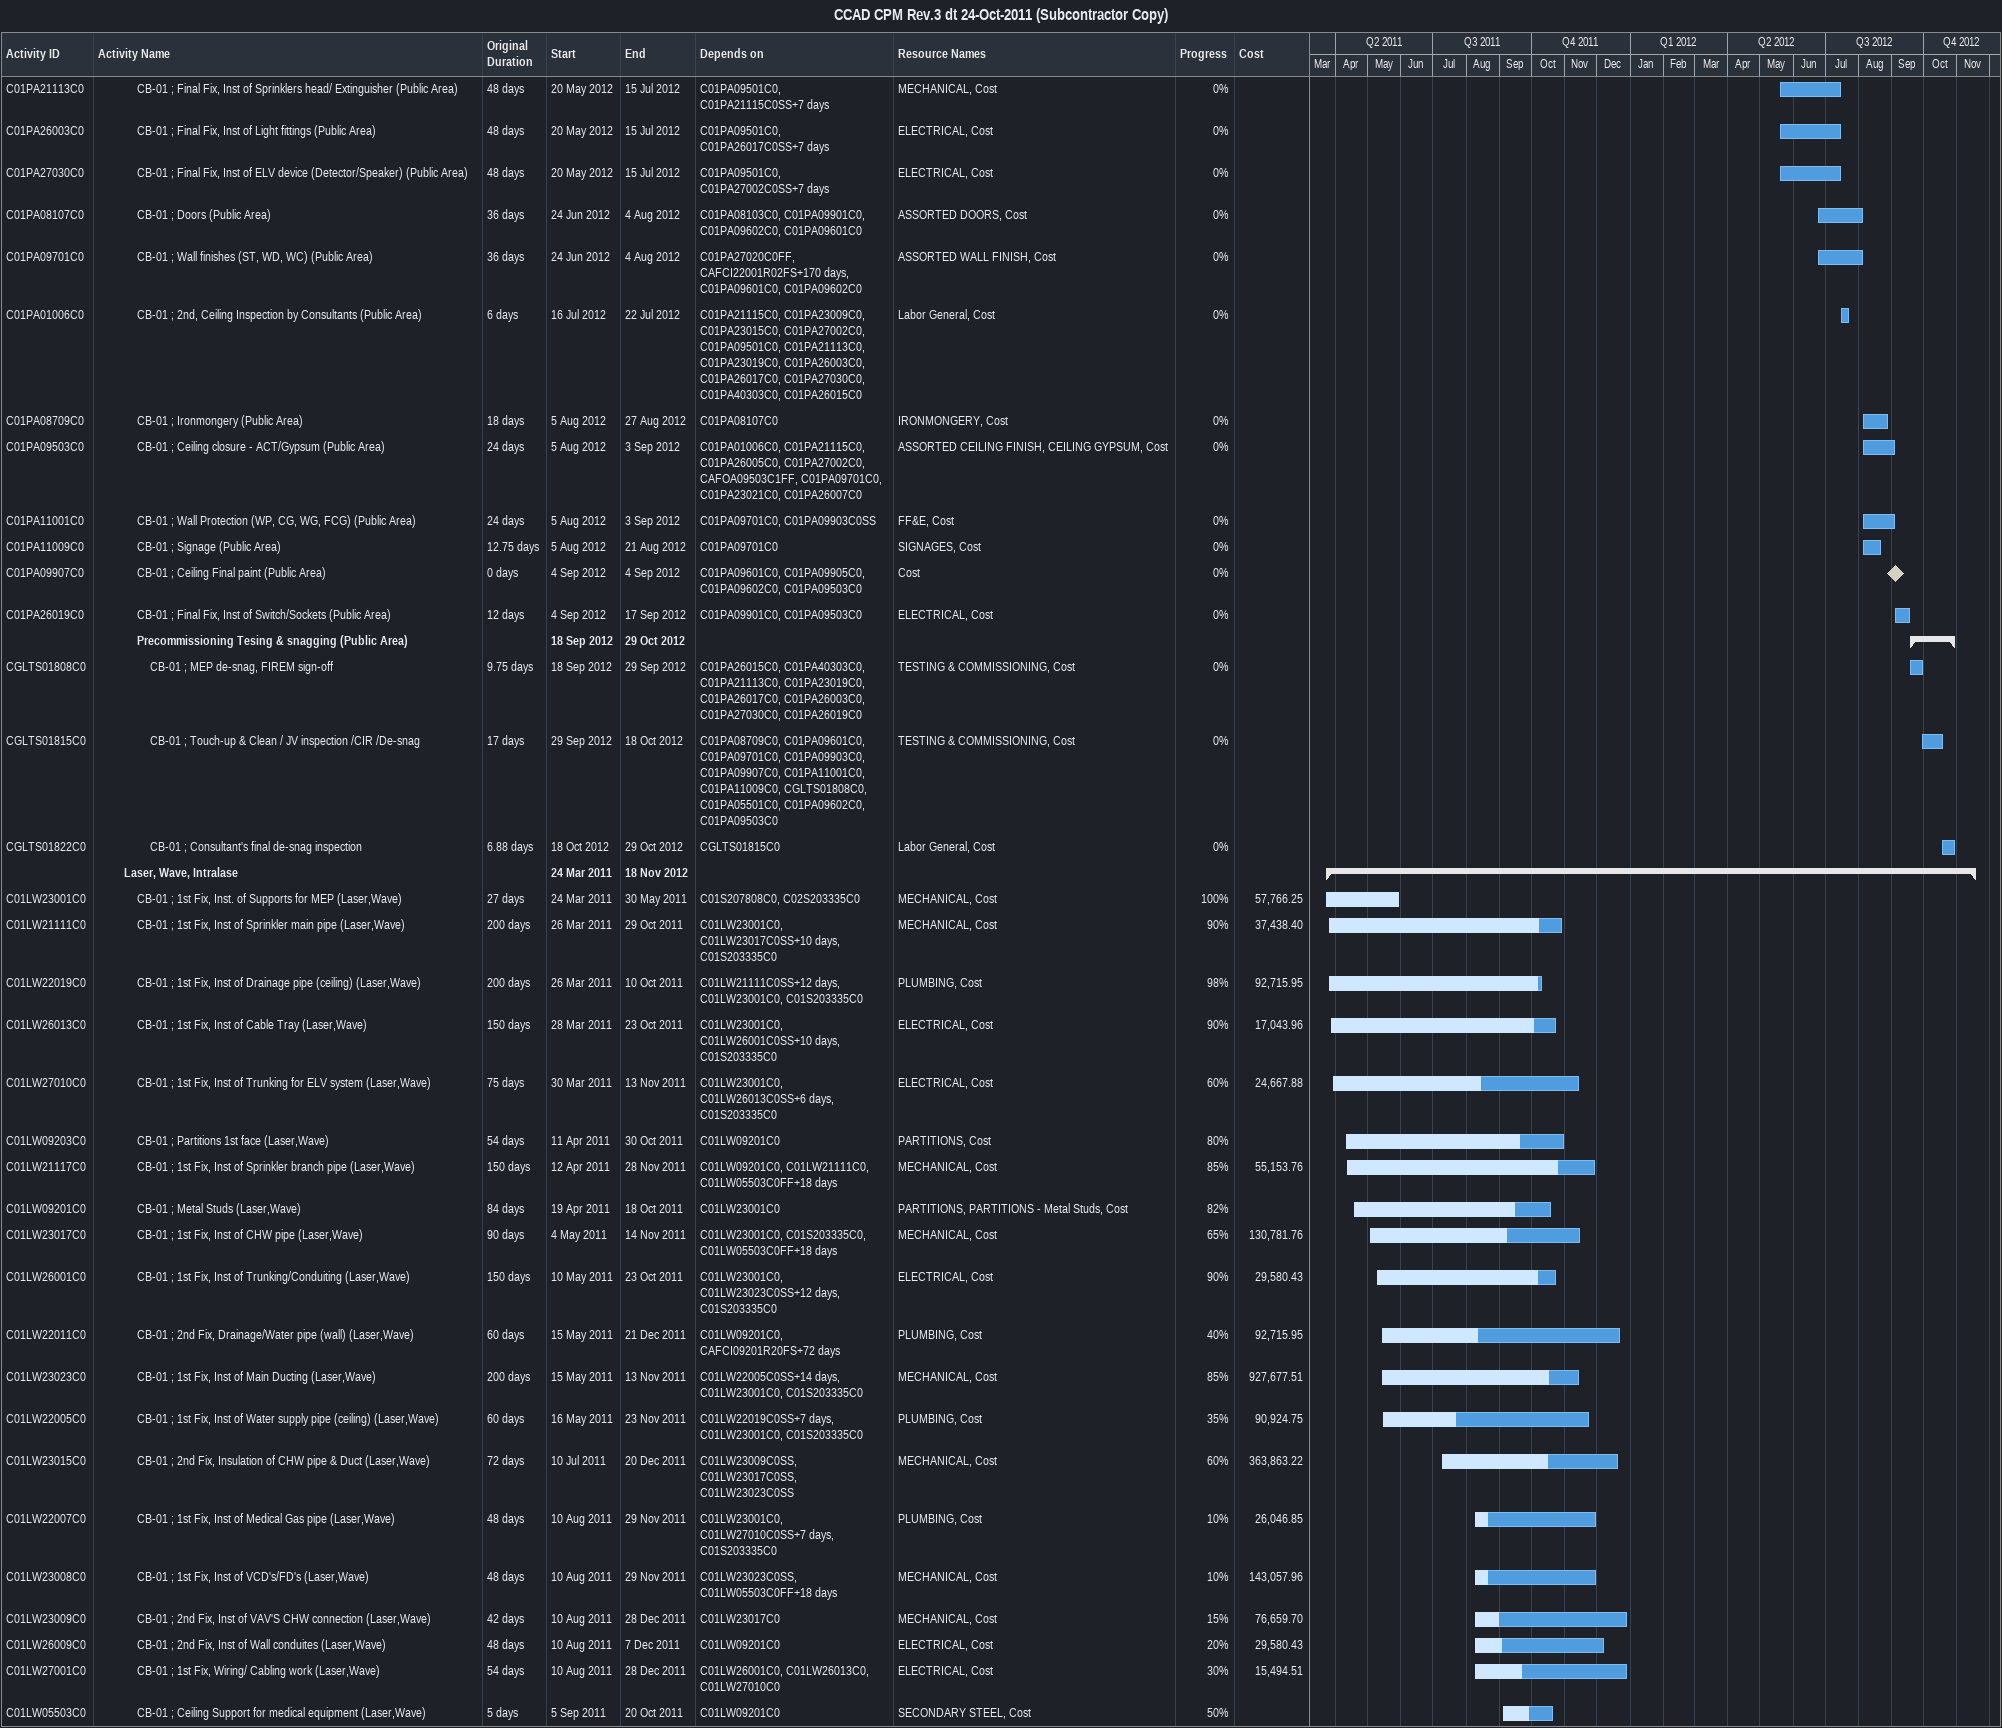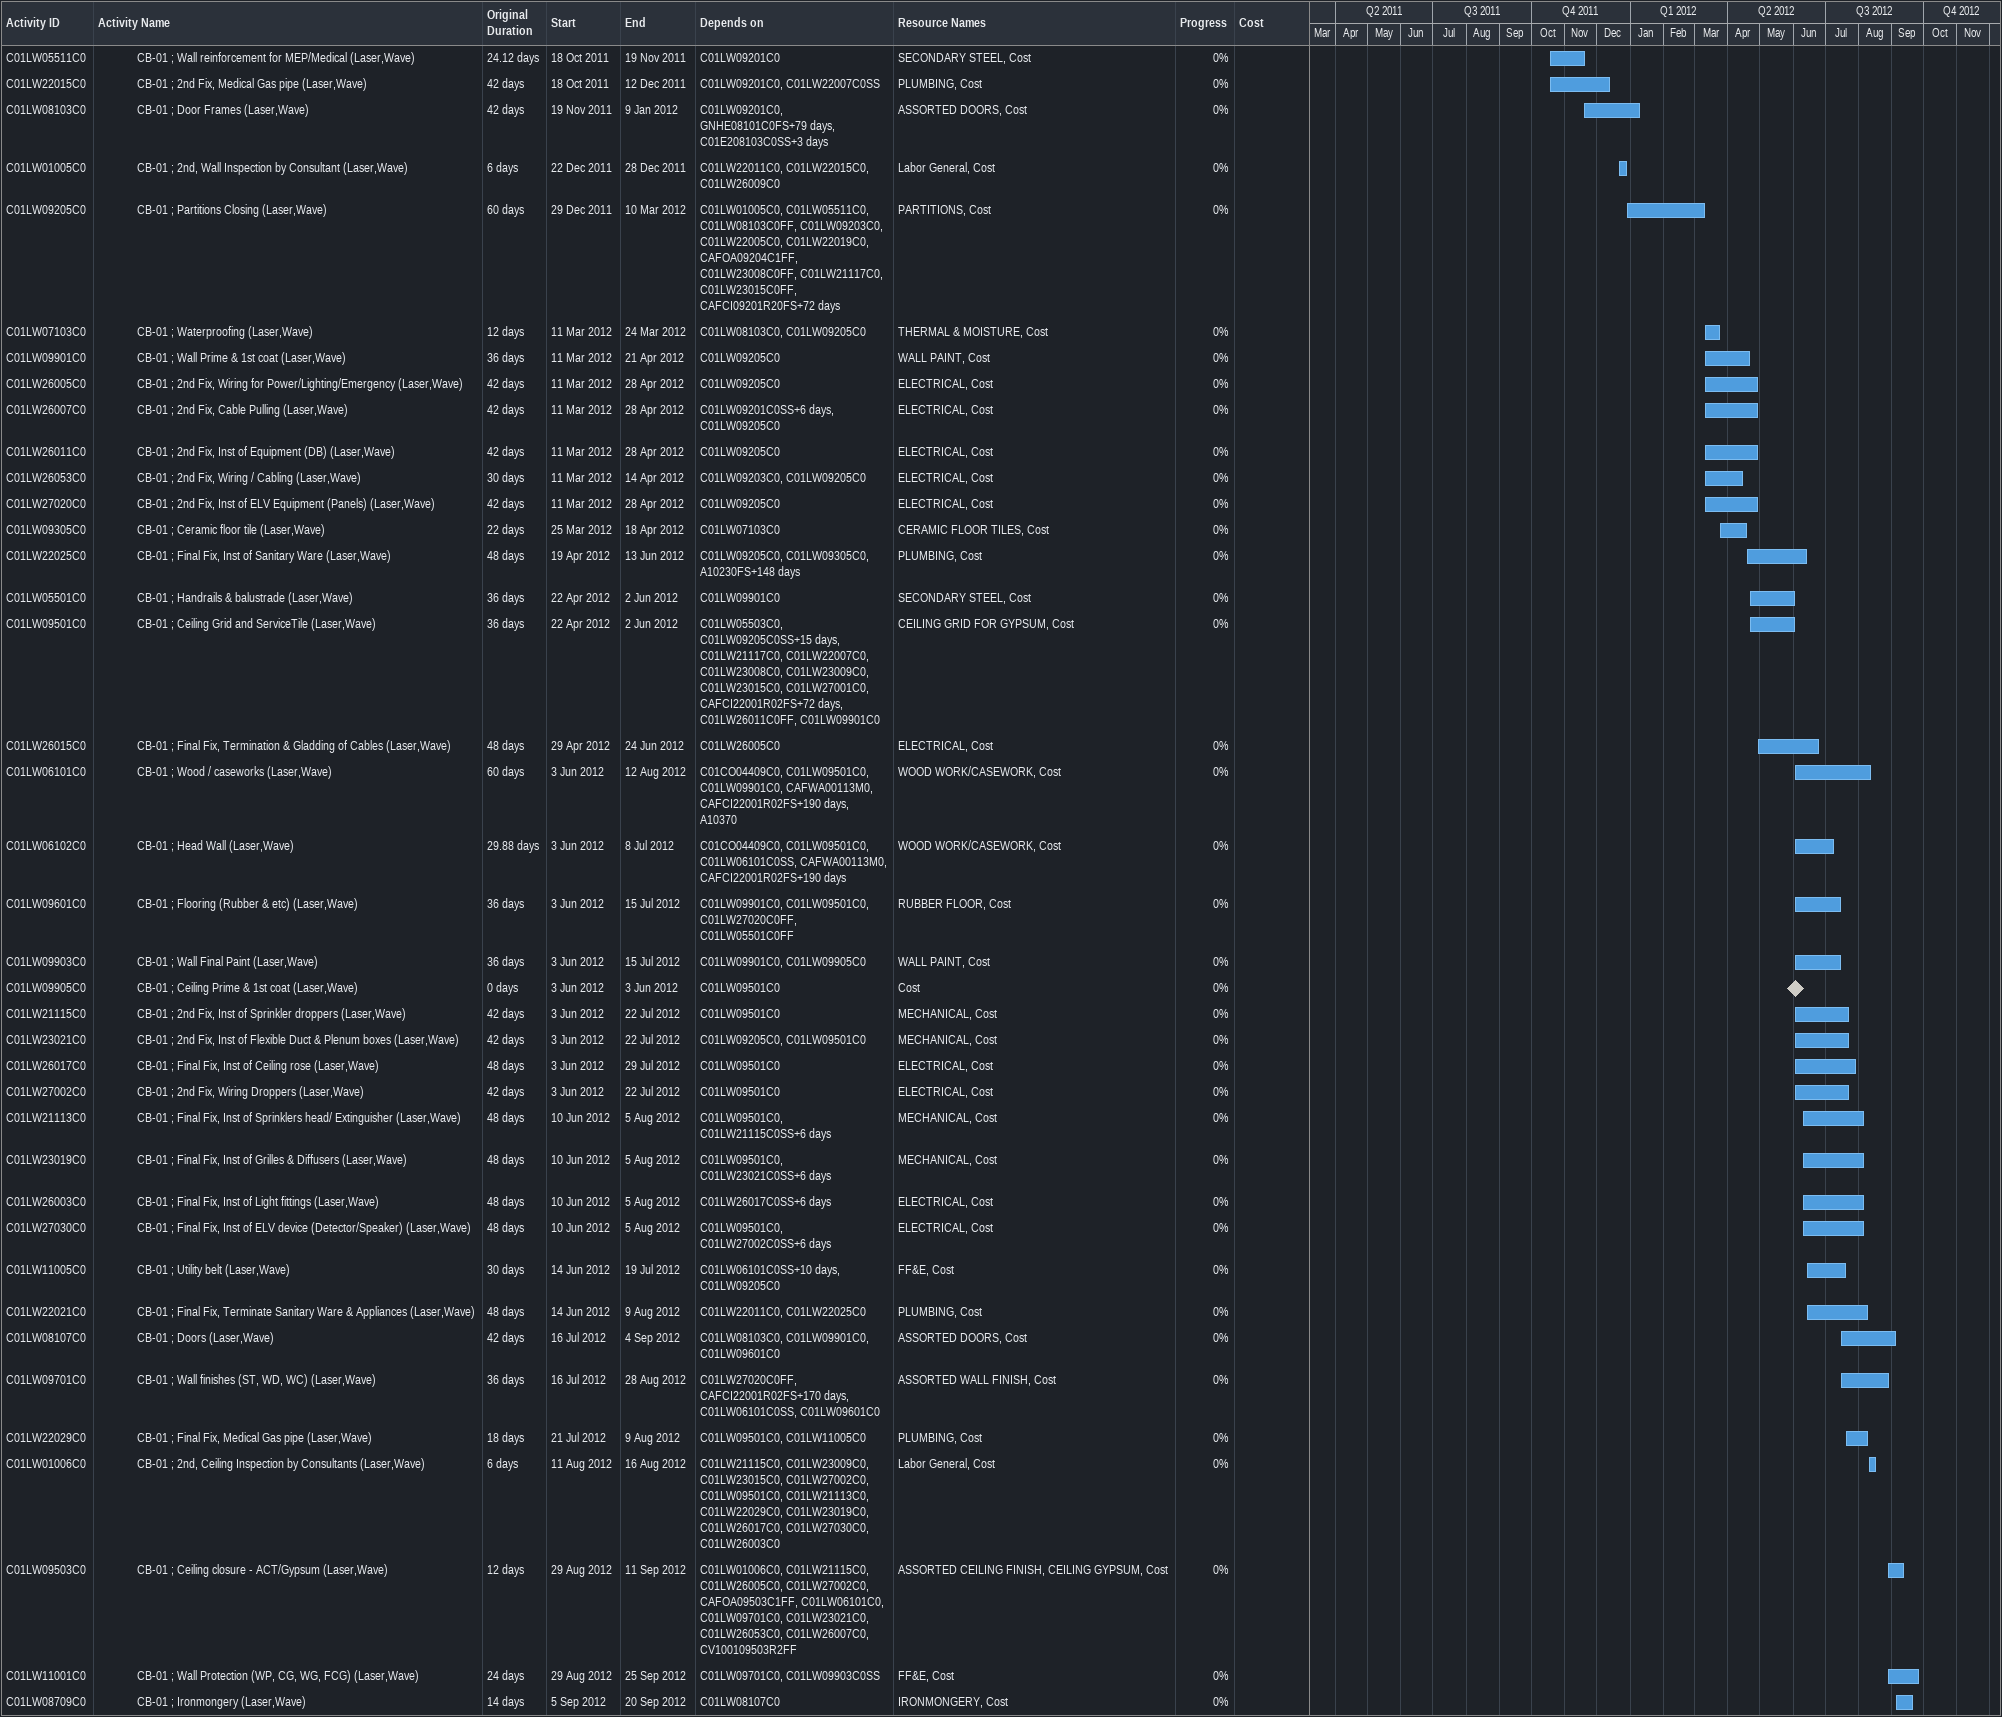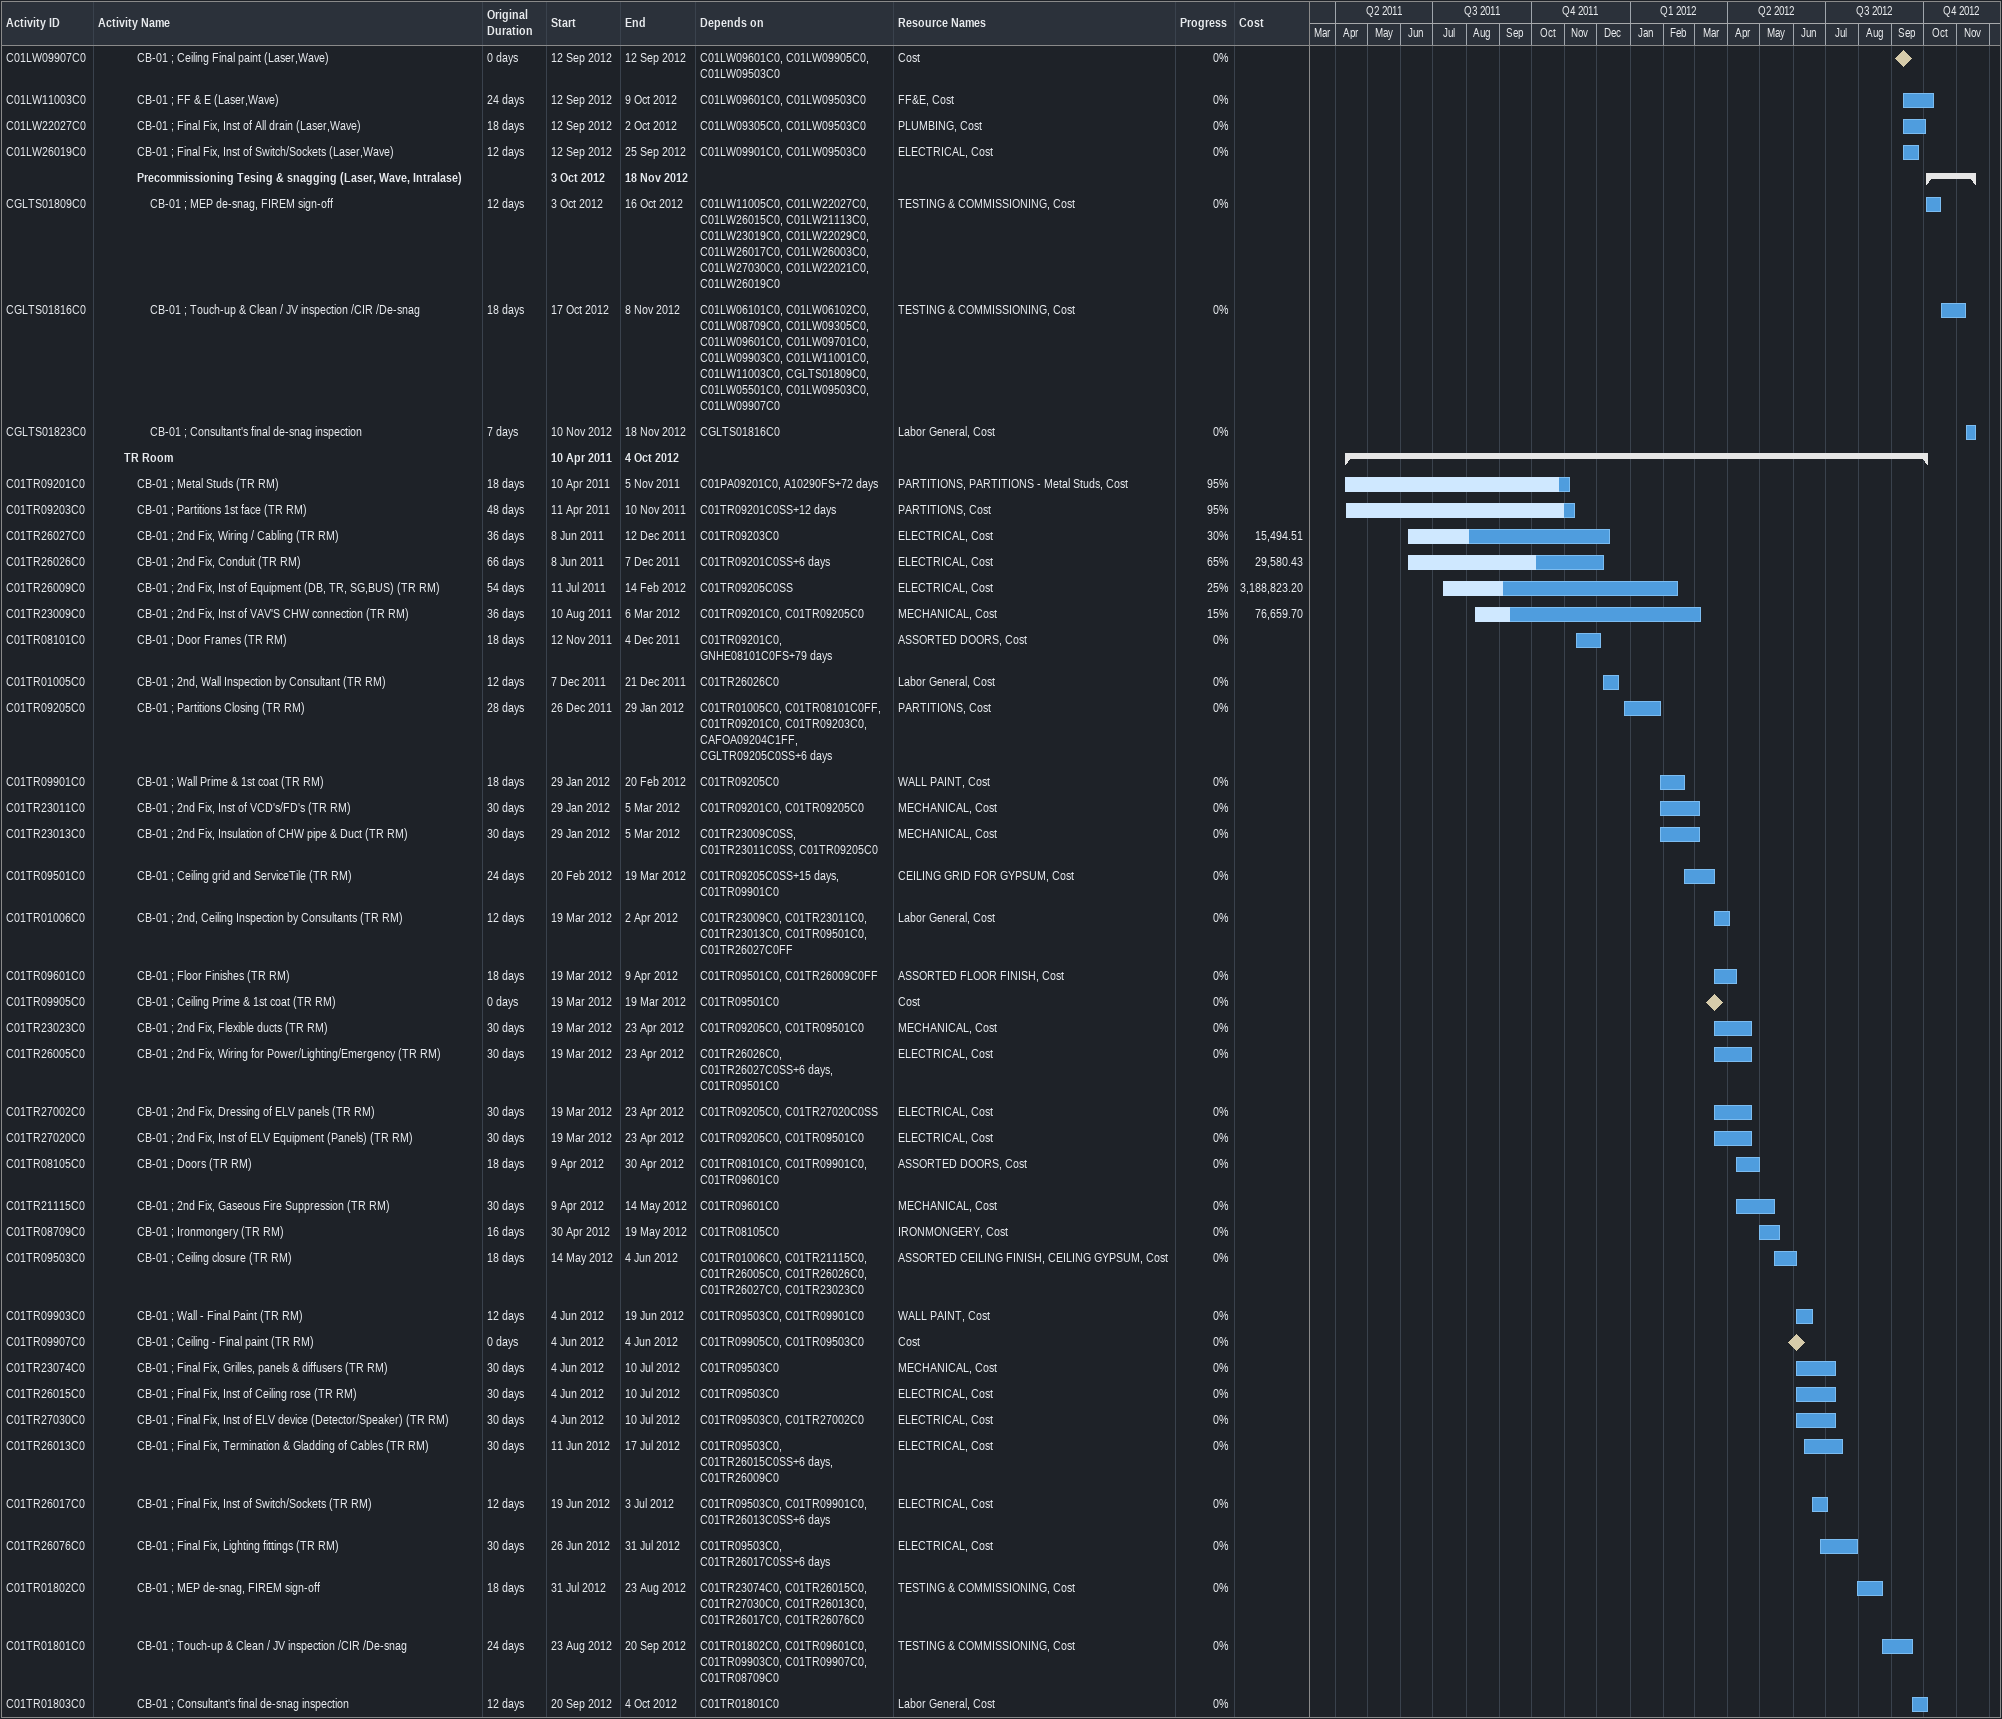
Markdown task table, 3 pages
CCAD CPM Rev.3 dt 24-Oct-2011 (Subcontractor Copy)

| ID | Level | Task | Original duration | Start | Finish | Predecessors | Resources | % complete | Cost |
|---|---|---|---|---|---|---|---|---|---|
| C01PA21113C0 | 4 | CB-01 ; Final Fix, Inst of Sprinklers head/ Extinguisher (Public Area) | 48d | 2012-05-20 | 2012-07-15 | C01PA09501C0, C01PA21115C0SS+7d | MECHANICAL, Cost | 0 |  |
| C01PA26003C0 | 4 | CB-01 ; Final Fix, Inst of Light fittings (Public Area) | 48d | 2012-05-20 | 2012-07-15 | C01PA09501C0, C01PA26017C0SS+7d | ELECTRICAL, Cost | 0 |  |
| C01PA27030C0 | 4 | CB-01 ; Final Fix, Inst of ELV device (Detector/Speaker) (Public Area) | 48d | 2012-05-20 | 2012-07-15 | C01PA09501C0, C01PA27002C0SS+7d | ELECTRICAL, Cost | 0 |  |
| C01PA08107C0 | 4 | CB-01 ; Doors (Public Area) | 36d | 2012-06-24 | 2012-08-04 | C01PA08103C0, C01PA09901C0, C01PA09602C0, C01PA09601C0 | ASSORTED DOORS, Cost | 0 |  |
| C01PA09701C0 | 4 | CB-01 ; Wall finishes (ST, WD, WC) (Public Area) | 36d | 2012-06-24 | 2012-08-04 | C01PA27020C0FF, CAFCI22001R02FS+170d, C01PA09601C0, C01PA09602C0 | ASSORTED WALL FINISH, Cost | 0 |  |
| C01PA01006C0 | 4 | CB-01 ; 2nd, Ceiling Inspection by Consultants (Public Area) | 6d | 2012-07-16 | 2012-07-22 | C01PA21115C0, C01PA23009C0, C01PA23015C0, C01PA27002C0, C01PA09501C0, C01PA21113C0, C01PA23019C0, C01PA26003C0, C01PA26017C0, C01PA27030C0, C01PA40303C0, C01PA26015C0 | Labor General, Cost | 0 |  |
| C01PA08709C0 | 4 | CB-01 ; Ironmongery (Public Area) | 18d | 2012-08-05 | 2012-08-27 | C01PA08107C0 | IRONMONGERY, Cost | 0 |  |
| C01PA09503C0 | 4 | CB-01 ; Ceiling closure - ACT/Gypsum (Public Area) | 24d | 2012-08-05 | 2012-09-03 | C01PA01006C0, C01PA21115C0, C01PA26005C0, C01PA27002C0, CAFOA09503C1FF, C01PA09701C0, C01PA23021C0, C01PA26007C0 | ASSORTED CEILING FINISH, CEILING GYPSUM, Cost | 0 |  |
| C01PA11001C0 | 4 | CB-01 ; Wall Protection (WP, CG, WG, FCG) (Public Area) | 24d | 2012-08-05 | 2012-09-03 | C01PA09701C0, C01PA09903C0SS | FF&E, Cost | 0 |  |
| C01PA11009C0 | 4 | CB-01 ; Signage (Public Area) | 12.75d | 2012-08-05 | 2012-08-21 | C01PA09701C0 | SIGNAGES, Cost | 0 |  |
| C01PA09907C0 | 4 | CB-01 ; Ceiling Final paint (Public Area) | 0d | 2012-09-04 | 2012-09-04 | C01PA09601C0, C01PA09905C0, C01PA09602C0, C01PA09503C0 | Cost | 0 |  |
| C01PA26019C0 | 4 | CB-01 ; Final Fix, Inst of Switch/Sockets (Public Area) | 12d | 2012-09-04 | 2012-09-17 | C01PA09901C0, C01PA09503C0 | ELECTRICAL, Cost | 0 |  |
|  | 4 | **Precommissioning Tesing & snagging (Public Area)** |  | 2012-09-18 | 2012-10-29 |  |  |  |  |
| CGLTS01808C0 | 5 | CB-01 ; MEP de-snag, FIREM sign-off | 9.75d | 2012-09-18 | 2012-09-29 | C01PA26015C0, C01PA40303C0, C01PA21113C0, C01PA23019C0, C01PA26017C0, C01PA26003C0, C01PA27030C0, C01PA26019C0 | TESTING & COMMISSIONING, Cost | 0 |  |
| CGLTS01815C0 | 5 | CB-01 ; Touch-up & Clean / JV inspection /CIR /De-snag | 17d | 2012-09-29 | 2012-10-18 | C01PA08709C0, C01PA09601C0, C01PA09701C0, C01PA09903C0, C01PA09907C0, C01PA11001C0, C01PA11009C0, CGLTS01808C0, C01PA05501C0, C01PA09602C0, C01PA09503C0 | TESTING & COMMISSIONING, Cost | 0 |  |
| CGLTS01822C0 | 5 | CB-01 ; Consultant's final de-snag inspection | 6.88d | 2012-10-18 | 2012-10-29 | CGLTS01815C0 | Labor General, Cost | 0 |  |
|  | 3 | **Laser, Wave, Intralase** |  | 2011-03-24 | 2012-11-18 |  |  |  |  |
| C01LW23001C0 | 4 | CB-01 ; 1st Fix, Inst. of Supports for MEP (Laser,Wave) | 27d | 2011-03-24 | 2011-05-30 | C01S207808C0, C02S203335C0 | MECHANICAL, Cost | 100 | 57766.25 |
| C01LW21111C0 | 4 | CB-01 ; 1st Fix, Inst of Sprinkler main pipe (Laser,Wave) | 200d | 2011-03-26 | 2011-10-29 | C01LW23001C0, C01LW23017C0SS+10d, C01S203335C0 | MECHANICAL, Cost | 90 | 37438.40 |
| C01LW22019C0 | 4 | CB-01 ; 1st Fix, Inst of Drainage pipe (ceiling) (Laser,Wave) | 200d | 2011-03-26 | 2011-10-10 | C01LW21111C0SS+12d, C01LW23001C0, C01S203335C0 | PLUMBING, Cost | 98 | 92715.95 |
| C01LW26013C0 | 4 | CB-01 ; 1st Fix, Inst of Cable Tray (Laser,Wave) | 150d | 2011-03-28 | 2011-10-23 | C01LW23001C0, C01LW26001C0SS+10d, C01S203335C0 | ELECTRICAL, Cost | 90 | 17043.96 |
| C01LW27010C0 | 4 | CB-01 ; 1st Fix, Inst of Trunking for ELV system (Laser,Wave) | 75d | 2011-03-30 | 2011-11-13 | C01LW23001C0, C01LW26013C0SS+6d, C01S203335C0 | ELECTRICAL, Cost | 60 | 24667.88 |
| C01LW09203C0 | 4 | CB-01 ; Partitions 1st face (Laser,Wave) | 54d | 2011-04-11 | 2011-10-30 | C01LW09201C0 | PARTITIONS, Cost | 80 |  |
| C01LW21117C0 | 4 | CB-01 ; 1st Fix, Inst of Sprinkler branch pipe (Laser,Wave) | 150d | 2011-04-12 | 2011-11-28 | C01LW09201C0, C01LW21111C0, C01LW05503C0FF+18d | MECHANICAL, Cost | 85 | 55153.76 |
| C01LW09201C0 | 4 | CB-01 ; Metal Studs (Laser,Wave) | 84d | 2011-04-19 | 2011-10-18 | C01LW23001C0 | PARTITIONS, PARTITIONS - Metal Studs, Cost | 82 |  |
| C01LW23017C0 | 4 | CB-01 ; 1st Fix, Inst of CHW pipe (Laser,Wave) | 90d | 2011-05-04 | 2011-11-14 | C01LW23001C0, C01S203335C0, C01LW05503C0FF+18d | MECHANICAL, Cost | 65 | 130781.76 |
| C01LW26001C0 | 4 | CB-01 ; 1st Fix, Inst of Trunking/Conduiting (Laser,Wave) | 150d | 2011-05-10 | 2011-10-23 | C01LW23001C0, C01LW23023C0SS+12d, C01S203335C0 | ELECTRICAL, Cost | 90 | 29580.43 |
| C01LW22011C0 | 4 | CB-01 ; 2nd Fix, Drainage/Water pipe (wall) (Laser,Wave) | 60d | 2011-05-15 | 2011-12-21 | C01LW09201C0, CAFCI09201R20FS+72d | PLUMBING, Cost | 40 | 92715.95 |
| C01LW23023C0 | 4 | CB-01 ; 1st Fix, Inst of Main Ducting (Laser,Wave) | 200d | 2011-05-15 | 2011-11-13 | C01LW22005C0SS+14d, C01LW23001C0, C01S203335C0 | MECHANICAL, Cost | 85 | 927677.51 |
| C01LW22005C0 | 4 | CB-01 ; 1st Fix, Inst of Water supply pipe (ceiling) (Laser,Wave) | 60d | 2011-05-16 | 2011-11-23 | C01LW22019C0SS+7d, C01LW23001C0, C01S203335C0 | PLUMBING, Cost | 35 | 90924.75 |
| C01LW23015C0 | 4 | CB-01 ; 2nd Fix, Insulation of CHW pipe & Duct (Laser,Wave) | 72d | 2011-07-10 | 2011-12-20 | C01LW23009C0SS, C01LW23017C0SS, C01LW23023C0SS | MECHANICAL, Cost | 60 | 363863.22 |
| C01LW22007C0 | 4 | CB-01 ; 1st Fix, Inst of Medical Gas pipe (Laser,Wave) | 48d | 2011-08-10 | 2011-11-29 | C01LW23001C0, C01LW27010C0SS+7d, C01S203335C0 | PLUMBING, Cost | 10 | 26046.85 |
| C01LW23008C0 | 4 | CB-01 ; 1st Fix, Inst of VCD's/FD's (Laser,Wave) | 48d | 2011-08-10 | 2011-11-29 | C01LW23023C0SS, C01LW05503C0FF+18d | MECHANICAL, Cost | 10 | 143057.96 |
| C01LW23009C0 | 4 | CB-01 ; 2nd Fix, Inst of VAV'S CHW connection (Laser,Wave) | 42d | 2011-08-10 | 2011-12-28 | C01LW23017C0 | MECHANICAL, Cost | 15 | 76659.70 |
| C01LW26009C0 | 4 | CB-01 ; 2nd Fix, Inst of Wall conduites (Laser,Wave) | 48d | 2011-08-10 | 2011-12-07 | C01LW09201C0 | ELECTRICAL, Cost | 20 | 29580.43 |
| C01LW27001C0 | 4 | CB-01 ; 1st Fix, Wiring/ Cabling work (Laser,Wave) | 54d | 2011-08-10 | 2011-12-28 | C01LW26001C0, C01LW26013C0, C01LW27010C0 | ELECTRICAL, Cost | 30 | 15494.51 |
| C01LW05503C0 | 4 | CB-01 ; Ceiling Support for medical equipment (Laser,Wave) | 5d | 2011-09-05 | 2011-10-20 | C01LW09201C0 | SECONDARY STEEL, Cost | 50 |  |
| C01LW05511C0 | 4 | CB-01 ; Wall reinforcement for MEP/Medical (Laser,Wave) | 24.12d | 2011-10-18 | 2011-11-19 | C01LW09201C0 | SECONDARY STEEL, Cost | 0 |  |
| C01LW22015C0 | 4 | CB-01 ; 2nd Fix, Medical Gas pipe (Laser,Wave) | 42d | 2011-10-18 | 2011-12-12 | C01LW09201C0, C01LW22007C0SS | PLUMBING, Cost | 0 |  |
| C01LW08103C0 | 4 | CB-01 ; Door Frames (Laser,Wave) | 42d | 2011-11-19 | 2012-01-09 | C01LW09201C0, GNHE08101C0FS+79d, C01E208103C0SS+3d | ASSORTED DOORS, Cost | 0 |  |
| C01LW01005C0 | 4 | CB-01 ; 2nd, Wall Inspection by Consultant (Laser,Wave) | 6d | 2011-12-22 | 2011-12-28 | C01LW22011C0, C01LW22015C0, C01LW26009C0 | Labor General, Cost | 0 |  |
| C01LW09205C0 | 4 | CB-01 ; Partitions Closing (Laser,Wave) | 60d | 2011-12-29 | 2012-03-10 | C01LW01005C0, C01LW05511C0, C01LW08103C0FF, C01LW09203C0, C01LW22005C0, C01LW22019C0, CAFOA09204C1FF, C01LW23008C0FF, C01LW21117C0, C01LW23015C0FF, CAFCI09201R20FS+72d | PARTITIONS, Cost | 0 |  |
| C01LW07103C0 | 4 | CB-01 ; Waterproofing (Laser,Wave) | 12d | 2012-03-11 | 2012-03-24 | C01LW08103C0, C01LW09205C0 | THERMAL & MOISTURE, Cost | 0 |  |
| C01LW09901C0 | 4 | CB-01 ; Wall Prime & 1st coat (Laser,Wave) | 36d | 2012-03-11 | 2012-04-21 | C01LW09205C0 | WALL PAINT, Cost | 0 |  |
| C01LW26005C0 | 4 | CB-01 ; 2nd Fix, Wiring for Power/Lighting/Emergency (Laser,Wave) | 42d | 2012-03-11 | 2012-04-28 | C01LW09205C0 | ELECTRICAL, Cost | 0 |  |
| C01LW26007C0 | 4 | CB-01 ; 2nd Fix, Cable Pulling (Laser,Wave) | 42d | 2012-03-11 | 2012-04-28 | C01LW09201C0SS+6d, C01LW09205C0 | ELECTRICAL, Cost | 0 |  |
| C01LW26011C0 | 4 | CB-01 ; 2nd Fix, Inst of Equipment (DB) (Laser,Wave) | 42d | 2012-03-11 | 2012-04-28 | C01LW09205C0 | ELECTRICAL, Cost | 0 |  |
| C01LW26053C0 | 4 | CB-01 ; 2nd Fix, Wiring / Cabling (Laser,Wave) | 30d | 2012-03-11 | 2012-04-14 | C01LW09203C0, C01LW09205C0 | ELECTRICAL, Cost | 0 |  |
| C01LW27020C0 | 4 | CB-01 ; 2nd Fix, Inst of ELV Equipment (Panels) (Laser,Wave) | 42d | 2012-03-11 | 2012-04-28 | C01LW09205C0 | ELECTRICAL, Cost | 0 |  |
| C01LW09305C0 | 4 | CB-01 ; Ceramic floor tile (Laser,Wave) | 22d | 2012-03-25 | 2012-04-18 | C01LW07103C0 | CERAMIC FLOOR TILES, Cost | 0 |  |
| C01LW22025C0 | 4 | CB-01 ; Final Fix, Inst of Sanitary Ware (Laser,Wave) | 48d | 2012-04-19 | 2012-06-13 | C01LW09205C0, C01LW09305C0, A10230FS+148d | PLUMBING, Cost | 0 |  |
| C01LW05501C0 | 4 | CB-01 ; Handrails & balustrade (Laser,Wave) | 36d | 2012-04-22 | 2012-06-02 | C01LW09901C0 | SECONDARY STEEL, Cost | 0 |  |
| C01LW09501C0 | 4 | CB-01 ; Ceiling Grid and ServiceTile (Laser,Wave) | 36d | 2012-04-22 | 2012-06-02 | C01LW05503C0, C01LW09205C0SS+15d, C01LW21117C0, C01LW22007C0, C01LW23008C0, C01LW23009C0, C01LW23015C0, C01LW27001C0, CAFCI22001R02FS+72d, C01LW26011C0FF, C01LW09901C0 | CEILING GRID FOR GYPSUM, Cost | 0 |  |
| C01LW26015C0 | 4 | CB-01 ; Final Fix, Termination & Gladding of Cables (Laser,Wave) | 48d | 2012-04-29 | 2012-06-24 | C01LW26005C0 | ELECTRICAL, Cost | 0 |  |
| C01LW06101C0 | 4 | CB-01 ; Wood / caseworks (Laser,Wave) | 60d | 2012-06-03 | 2012-08-12 | C01CO04409C0, C01LW09501C0, C01LW09901C0, CAFWA00113M0, CAFCI22001R02FS+190d, A10370 | WOOD WORK/CASEWORK, Cost | 0 |  |
| C01LW06102C0 | 4 | CB-01 ; Head Wall (Laser,Wave) | 29.88d | 2012-06-03 | 2012-07-08 | C01CO04409C0, C01LW09501C0, C01LW06101C0SS, CAFWA00113M0, CAFCI22001R02FS+190d | WOOD WORK/CASEWORK, Cost | 0 |  |
| C01LW09601C0 | 4 | CB-01 ; Flooring (Rubber & etc) (Laser,Wave) | 36d | 2012-06-03 | 2012-07-15 | C01LW09901C0, C01LW09501C0, C01LW27020C0FF, C01LW05501C0FF | RUBBER FLOOR, Cost | 0 |  |
| C01LW09903C0 | 4 | CB-01 ; Wall Final Paint (Laser,Wave) | 36d | 2012-06-03 | 2012-07-15 | C01LW09901C0, C01LW09905C0 | WALL PAINT, Cost | 0 |  |
| C01LW09905C0 | 4 | CB-01 ; Ceiling Prime & 1st coat (Laser,Wave) | 0d | 2012-06-03 | 2012-06-03 | C01LW09501C0 | Cost | 0 |  |
| C01LW21115C0 | 4 | CB-01 ; 2nd Fix, Inst of Sprinkler droppers (Laser,Wave) | 42d | 2012-06-03 | 2012-07-22 | C01LW09501C0 | MECHANICAL, Cost | 0 |  |
| C01LW23021C0 | 4 | CB-01 ; 2nd Fix, Inst of Flexible Duct & Plenum boxes (Laser,Wave) | 42d | 2012-06-03 | 2012-07-22 | C01LW09205C0, C01LW09501C0 | MECHANICAL, Cost | 0 |  |
| C01LW26017C0 | 4 | CB-01 ; Final Fix, Inst of Ceiling rose (Laser,Wave) | 48d | 2012-06-03 | 2012-07-29 | C01LW09501C0 | ELECTRICAL, Cost | 0 |  |
| C01LW27002C0 | 4 | CB-01 ; 2nd Fix, Wiring Droppers (Laser,Wave) | 42d | 2012-06-03 | 2012-07-22 | C01LW09501C0 | ELECTRICAL, Cost | 0 |  |
| C01LW21113C0 | 4 | CB-01 ; Final Fix, Inst of Sprinklers head/ Extinguisher (Laser,Wave) | 48d | 2012-06-10 | 2012-08-05 | C01LW09501C0, C01LW21115C0SS+6d | MECHANICAL, Cost | 0 |  |
| C01LW23019C0 | 4 | CB-01 ; Final Fix, Inst of Grilles & Diffusers (Laser,Wave) | 48d | 2012-06-10 | 2012-08-05 | C01LW09501C0, C01LW23021C0SS+6d | MECHANICAL, Cost | 0 |  |
| C01LW26003C0 | 4 | CB-01 ; Final Fix, Inst of Light fittings (Laser,Wave) | 48d | 2012-06-10 | 2012-08-05 | C01LW26017C0SS+6d | ELECTRICAL, Cost | 0 |  |
| C01LW27030C0 | 4 | CB-01 ; Final Fix, Inst of ELV device (Detector/Speaker) (Laser,Wave) | 48d | 2012-06-10 | 2012-08-05 | C01LW09501C0, C01LW27002C0SS+6d | ELECTRICAL, Cost | 0 |  |
| C01LW11005C0 | 4 | CB-01 ; Utility belt (Laser,Wave) | 30d | 2012-06-14 | 2012-07-19 | C01LW06101C0SS+10d, C01LW09205C0 | FF&E, Cost | 0 |  |
| C01LW22021C0 | 4 | CB-01 ; Final Fix, Terminate Sanitary Ware & Appliances (Laser,Wave) | 48d | 2012-06-14 | 2012-08-09 | C01LW22011C0, C01LW22025C0 | PLUMBING, Cost | 0 |  |
| C01LW08107C0 | 4 | CB-01 ; Doors (Laser,Wave) | 42d | 2012-07-16 | 2012-09-04 | C01LW08103C0, C01LW09901C0, C01LW09601C0 | ASSORTED DOORS, Cost | 0 |  |
| C01LW09701C0 | 4 | CB-01 ; Wall finishes (ST, WD, WC) (Laser,Wave) | 36d | 2012-07-16 | 2012-08-28 | C01LW27020C0FF, CAFCI22001R02FS+170d, C01LW06101C0SS, C01LW09601C0 | ASSORTED WALL FINISH, Cost | 0 |  |
| C01LW22029C0 | 4 | CB-01 ; Final Fix, Medical Gas pipe (Laser,Wave) | 18d | 2012-07-21 | 2012-08-09 | C01LW09501C0, C01LW11005C0 | PLUMBING, Cost | 0 |  |
| C01LW01006C0 | 4 | CB-01 ; 2nd, Ceiling Inspection by Consultants (Laser,Wave) | 6d | 2012-08-11 | 2012-08-16 | C01LW21115C0, C01LW23009C0, C01LW23015C0, C01LW27002C0, C01LW09501C0, C01LW21113C0, C01LW22029C0, C01LW23019C0, C01LW26017C0, C01LW27030C0, C01LW26003C0 | Labor General, Cost | 0 |  |
| C01LW09503C0 | 4 | CB-01 ; Ceiling closure - ACT/Gypsum (Laser,Wave) | 12d | 2012-08-29 | 2012-09-11 | C01LW01006C0, C01LW21115C0, C01LW26005C0, C01LW27002C0, CAFOA09503C1FF, C01LW06101C0, C01LW09701C0, C01LW23021C0, C01LW26053C0, C01LW26007C0, CV100109503R2FF | ASSORTED CEILING FINISH, CEILING GYPSUM, Cost | 0 |  |
| C01LW11001C0 | 4 | CB-01 ; Wall Protection (WP, CG, WG, FCG) (Laser,Wave) | 24d | 2012-08-29 | 2012-09-25 | C01LW09701C0, C01LW09903C0SS | FF&E, Cost | 0 |  |
| C01LW08709C0 | 4 | CB-01 ; Ironmongery (Laser,Wave) | 14d | 2012-09-05 | 2012-09-20 | C01LW08107C0 | IRONMONGERY, Cost | 0 |  |
| C01LW09907C0 | 4 | CB-01 ; Ceiling Final paint (Laser,Wave) | 0d | 2012-09-12 | 2012-09-12 | C01LW09601C0, C01LW09905C0, C01LW09503C0 | Cost | 0 |  |
| C01LW11003C0 | 4 | CB-01 ; FF & E (Laser,Wave) | 24d | 2012-09-12 | 2012-10-09 | C01LW09601C0, C01LW09503C0 | FF&E, Cost | 0 |  |
| C01LW22027C0 | 4 | CB-01 ; Final Fix, Inst of All drain (Laser,Wave) | 18d | 2012-09-12 | 2012-10-02 | C01LW09305C0, C01LW09503C0 | PLUMBING, Cost | 0 |  |
| C01LW26019C0 | 4 | CB-01 ; Final Fix, Inst of Switch/Sockets (Laser,Wave) | 12d | 2012-09-12 | 2012-09-25 | C01LW09901C0, C01LW09503C0 | ELECTRICAL, Cost | 0 |  |
|  | 4 | **Precommissioning Tesing & snagging (Laser, Wave, Intralase)** |  | 2012-10-03 | 2012-11-18 |  |  |  |  |
| CGLTS01809C0 | 5 | CB-01 ; MEP de-snag, FIREM sign-off | 12d | 2012-10-03 | 2012-10-16 | C01LW11005C0, C01LW22027C0, C01LW26015C0, C01LW21113C0, C01LW23019C0, C01LW22029C0, C01LW26017C0, C01LW26003C0, C01LW27030C0, C01LW22021C0, C01LW26019C0 | TESTING & COMMISSIONING, Cost | 0 |  |
| CGLTS01816C0 | 5 | CB-01 ; Touch-up & Clean / JV inspection /CIR /De-snag | 18d | 2012-10-17 | 2012-11-08 | C01LW06101C0, C01LW06102C0, C01LW08709C0, C01LW09305C0, C01LW09601C0, C01LW09701C0, C01LW09903C0, C01LW11001C0, C01LW11003C0, CGLTS01809C0, C01LW05501C0, C01LW09503C0, C01LW09907C0 | TESTING & COMMISSIONING, Cost | 0 |  |
| CGLTS01823C0 | 5 | CB-01 ; Consultant's final de-snag inspection | 7d | 2012-11-10 | 2012-11-18 | CGLTS01816C0 | Labor General, Cost | 0 |  |
|  | 3 | **TR Room** |  | 2011-04-10 | 2012-10-04 |  |  |  |  |
| C01TR09201C0 | 4 | CB-01 ; Metal Studs (TR RM) | 18d | 2011-04-10 | 2011-11-05 | C01PA09201C0, A10290FS+72d | PARTITIONS, PARTITIONS - Metal Studs, Cost | 95 |  |
| C01TR09203C0 | 4 | CB-01 ; Partitions 1st face (TR RM) | 48d | 2011-04-11 | 2011-11-10 | C01TR09201C0SS+12d | PARTITIONS, Cost | 95 |  |
| C01TR26027C0 | 4 | CB-01 ; 2nd Fix, Wiring / Cabling (TR RM) | 36d | 2011-06-08 | 2011-12-12 | C01TR09203C0 | ELECTRICAL, Cost | 30 | 15494.51 |
| C01TR26026C0 | 4 | CB-01 ; 2nd Fix, Conduit (TR RM) | 66d | 2011-06-08 | 2011-12-07 | C01TR09201C0SS+6d | ELECTRICAL, Cost | 65 | 29580.43 |
| C01TR26009C0 | 4 | CB-01 ; 2nd Fix, Inst of Equipment (DB, TR, SG,BUS) (TR RM) | 54d | 2011-07-11 | 2012-02-14 | C01TR09205C0SS | ELECTRICAL, Cost | 25 | 3188823.20 |
| C01TR23009C0 | 4 | CB-01 ; 2nd Fix, Inst of VAV'S CHW connection (TR RM) | 36d | 2011-08-10 | 2012-03-06 | C01TR09201C0, C01TR09205C0 | MECHANICAL, Cost | 15 | 76659.70 |
| C01TR08101C0 | 4 | CB-01 ; Door Frames (TR RM) | 18d | 2011-11-12 | 2011-12-04 | C01TR09201C0, GNHE08101C0FS+79d | ASSORTED DOORS, Cost | 0 |  |
| C01TR01005C0 | 4 | CB-01 ; 2nd, Wall Inspection by Consultant (TR RM) | 12d | 2011-12-07 | 2011-12-21 | C01TR26026C0 | Labor General, Cost | 0 |  |
| C01TR09205C0 | 4 | CB-01 ; Partitions Closing (TR RM) | 28d | 2011-12-26 | 2012-01-29 | C01TR01005C0, C01TR08101C0FF, C01TR09201C0, C01TR09203C0, CAFOA09204C1FF, CGLTR09205C0SS+6d | PARTITIONS, Cost | 0 |  |
| C01TR09901C0 | 4 | CB-01 ; Wall Prime & 1st coat (TR RM) | 18d | 2012-01-29 | 2012-02-20 | C01TR09205C0 | WALL PAINT, Cost | 0 |  |
| C01TR23011C0 | 4 | CB-01 ; 2nd Fix, Inst of VCD's/FD's (TR RM) | 30d | 2012-01-29 | 2012-03-05 | C01TR09201C0, C01TR09205C0 | MECHANICAL, Cost | 0 |  |
| C01TR23013C0 | 4 | CB-01 ; 2nd Fix, Insulation of CHW pipe & Duct (TR RM) | 30d | 2012-01-29 | 2012-03-05 | C01TR23009C0SS, C01TR23011C0SS, C01TR09205C0 | MECHANICAL, Cost | 0 |  |
| C01TR09501C0 | 4 | CB-01 ; Ceiling grid and ServiceTile (TR RM) | 24d | 2012-02-20 | 2012-03-19 | C01TR09205C0SS+15d, C01TR09901C0 | CEILING GRID FOR GYPSUM, Cost | 0 |  |
| C01TR01006C0 | 4 | CB-01 ; 2nd, Ceiling Inspection by Consultants (TR RM) | 12d | 2012-03-19 | 2012-04-02 | C01TR23009C0, C01TR23011C0, C01TR23013C0, C01TR09501C0, C01TR26027C0FF | Labor General, Cost | 0 |  |
| C01TR09601C0 | 4 | CB-01 ; Floor Finishes (TR RM) | 18d | 2012-03-19 | 2012-04-09 | C01TR09501C0, C01TR26009C0FF | ASSORTED FLOOR FINISH, Cost | 0 |  |
| C01TR09905C0 | 4 | CB-01 ; Ceiling Prime & 1st coat (TR RM) | 0d | 2012-03-19 | 2012-03-19 | C01TR09501C0 | Cost | 0 |  |
| C01TR23023C0 | 4 | CB-01 ; 2nd Fix, Flexible ducts (TR RM) | 30d | 2012-03-19 | 2012-04-23 | C01TR09205C0, C01TR09501C0 | MECHANICAL, Cost | 0 |  |
| C01TR26005C0 | 4 | CB-01 ; 2nd Fix, Wiring for Power/Lighting/Emergency (TR RM) | 30d | 2012-03-19 | 2012-04-23 | C01TR26026C0, C01TR26027C0SS+6d, C01TR09501C0 | ELECTRICAL, Cost | 0 |  |
| C01TR27002C0 | 4 | CB-01 ; 2nd Fix, Dressing of ELV panels (TR RM) | 30d | 2012-03-19 | 2012-04-23 | C01TR09205C0, C01TR27020C0SS | ELECTRICAL, Cost | 0 |  |
| C01TR27020C0 | 4 | CB-01 ; 2nd Fix, Inst of ELV Equipment (Panels) (TR RM) | 30d | 2012-03-19 | 2012-04-23 | C01TR09205C0, C01TR09501C0 | ELECTRICAL, Cost | 0 |  |
| C01TR08105C0 | 4 | CB-01 ; Doors (TR RM) | 18d | 2012-04-09 | 2012-04-30 | C01TR08101C0, C01TR09901C0, C01TR09601C0 | ASSORTED DOORS, Cost | 0 |  |
| C01TR21115C0 | 4 | CB-01 ; 2nd Fix, Gaseous Fire Suppression (TR RM) | 30d | 2012-04-09 | 2012-05-14 | C01TR09601C0 | MECHANICAL, Cost | 0 |  |
| C01TR08709C0 | 4 | CB-01 ; Ironmongery (TR RM) | 16d | 2012-04-30 | 2012-05-19 | C01TR08105C0 | IRONMONGERY, Cost | 0 |  |
| C01TR09503C0 | 4 | CB-01 ; Ceiling closure (TR RM) | 18d | 2012-05-14 | 2012-06-04 | C01TR01006C0, C01TR21115C0, C01TR26005C0, C01TR26026C0, C01TR26027C0, C01TR23023C0 | ASSORTED CEILING FINISH, CEILING GYPSUM, Cost | 0 |  |
| C01TR09903C0 | 4 | CB-01 ; Wall - Final Paint (TR RM) | 12d | 2012-06-04 | 2012-06-19 | C01TR09503C0, C01TR09901C0 | WALL PAINT, Cost | 0 |  |
| C01TR09907C0 | 4 | CB-01 ; Ceiling - Final paint (TR RM) | 0d | 2012-06-04 | 2012-06-04 | C01TR09905C0, C01TR09503C0 | Cost | 0 |  |
| C01TR23074C0 | 4 | CB-01 ; Final Fix, Grilles, panels & diffusers (TR RM) | 30d | 2012-06-04 | 2012-07-10 | C01TR09503C0 | MECHANICAL, Cost | 0 |  |
| C01TR26015C0 | 4 | CB-01 ; Final Fix, Inst of Ceiling rose (TR RM) | 30d | 2012-06-04 | 2012-07-10 | C01TR09503C0 | ELECTRICAL, Cost | 0 |  |
| C01TR27030C0 | 4 | CB-01 ; Final Fix, Inst of ELV device (Detector/Speaker) (TR RM) | 30d | 2012-06-04 | 2012-07-10 | C01TR09503C0, C01TR27002C0 | ELECTRICAL, Cost | 0 |  |
| C01TR26013C0 | 4 | CB-01 ; Final Fix, Termination & Gladding of Cables (TR RM) | 30d | 2012-06-11 | 2012-07-17 | C01TR09503C0, C01TR26015C0SS+6d, C01TR26009C0 | ELECTRICAL, Cost | 0 |  |
| C01TR26017C0 | 4 | CB-01 ; Final Fix, Inst of Switch/Sockets (TR RM) | 12d | 2012-06-19 | 2012-07-03 | C01TR09503C0, C01TR09901C0, C01TR26013C0SS+6d | ELECTRICAL, Cost | 0 |  |
| C01TR26076C0 | 4 | CB-01 ; Final Fix, Lighting fittings (TR RM) | 30d | 2012-06-26 | 2012-07-31 | C01TR09503C0, C01TR26017C0SS+6d | ELECTRICAL, Cost | 0 |  |
| C01TR01802C0 | 4 | CB-01 ; MEP de-snag, FIREM sign-off | 18d | 2012-07-31 | 2012-08-23 | C01TR23074C0, C01TR26015C0, C01TR27030C0, C01TR26013C0, C01TR26017C0, C01TR26076C0 | TESTING & COMMISSIONING, Cost | 0 |  |
| C01TR01801C0 | 4 | CB-01 ; Touch-up & Clean / JV inspection /CIR /De-snag | 24d | 2012-08-23 | 2012-09-20 | C01TR01802C0, C01TR09601C0, C01TR09903C0, C01TR09907C0, C01TR08709C0 | TESTING & COMMISSIONING, Cost | 0 |  |
| C01TR01803C0 | 4 | CB-01 ; Consultant's final de-snag inspection | 12d | 2012-09-20 | 2012-10-04 | C01TR01801C0 | Labor General, Cost | 0 |  |
